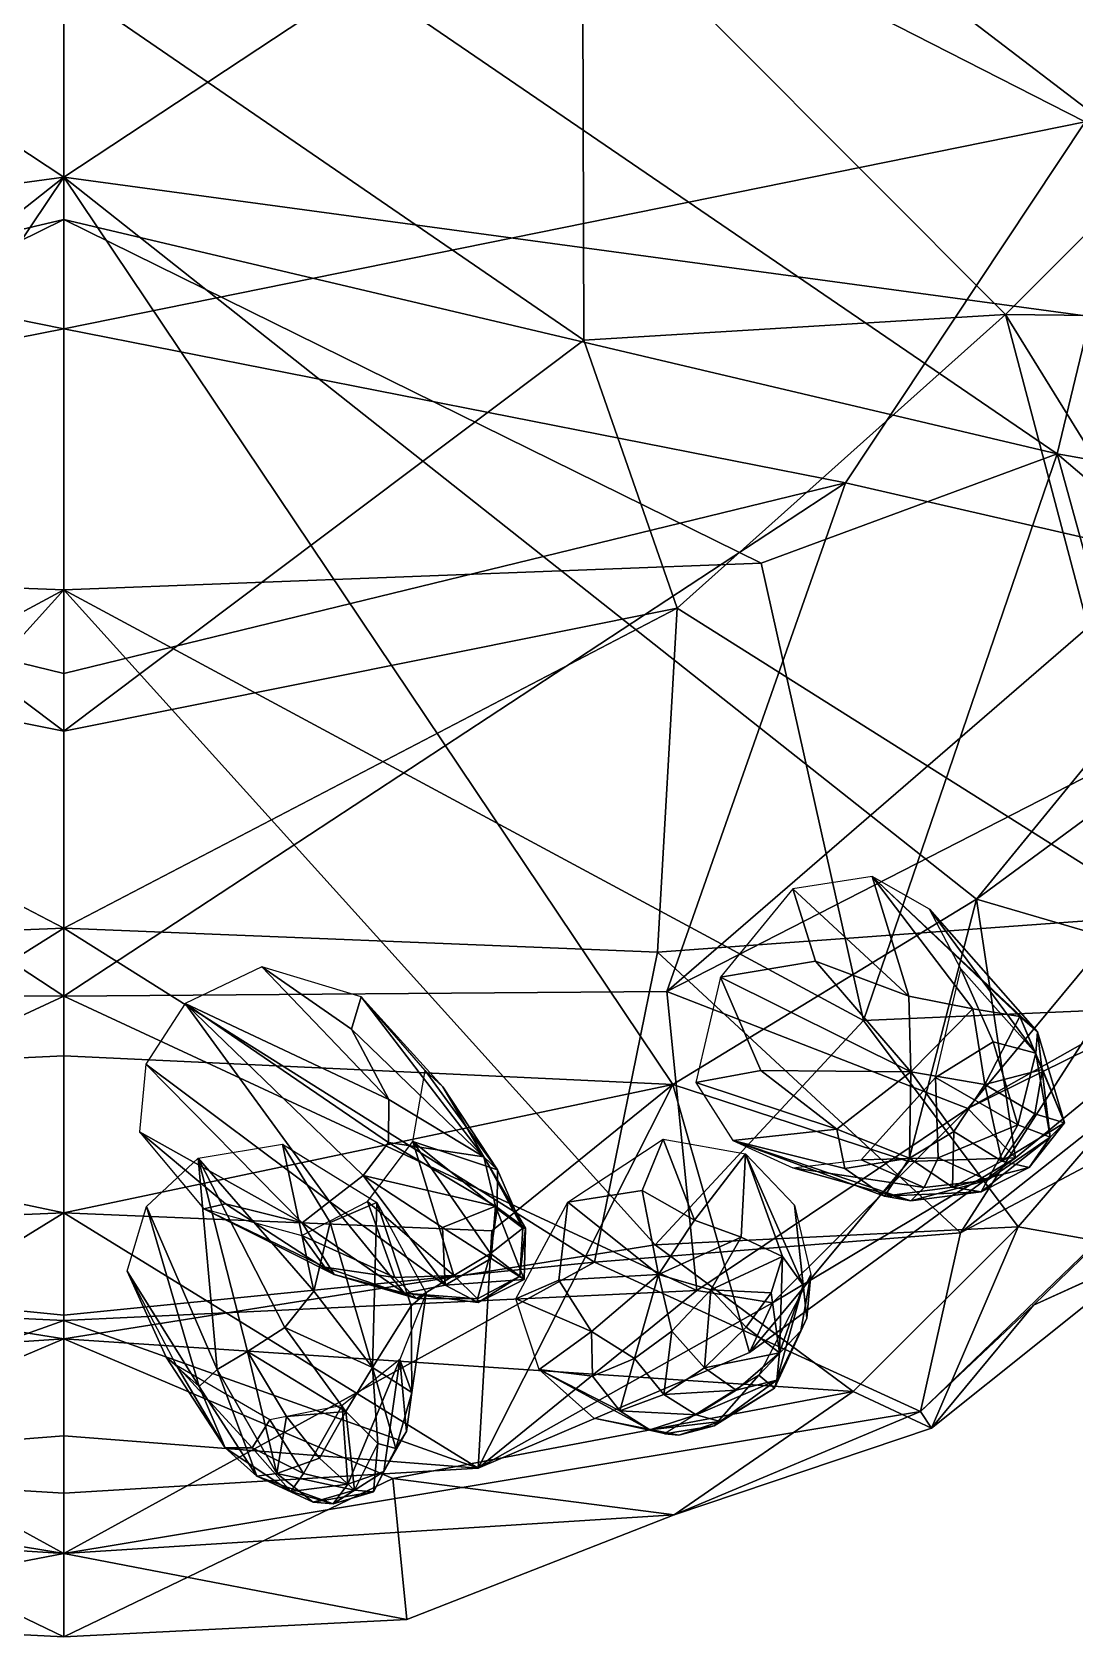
# Model space of a CAD drawing. Extents: x -0.88 to 0.88, y -1.69 to 3.66.
# Drawn here: x -0.0027 to 0.0847, y -1.6858 to -1.5515 of the extents above; entities that cross this region are included whole.
import ezdxf

# ---------------------------------------------------------------- set-up
doc = ezdxf.new("R2010")
doc.units = 0
doc.layers.add('ALLIGATR$LWO', color=1, linetype='CONTINUOUS')

msp = doc.modelspace()

# ---------------------------------------------------------------- linework, layer by layer
at = {"layer": 'ALLIGATR$LWO'}
for points in [[(-0.11737, -1.48817, 0.36384), (0, -1.51535, 0.35105), (-0.08553, -1.55897, 0.36479)], [(0, -1.51535, 0.35105), (0.11737, -1.48817, 0.36384), (0.08553, -1.55897, 0.36479)], [(-0.10026, -1.51591, 0.46666), (0, -1.52995, 0.47259), (-0.08318, -1.58676, 0.46258)], [(0, -1.51535, 0.35105), (0, -1.57629, 0.35419), (-0.08553, -1.55897, 0.36479)], [(0, -1.57629, 0.35419), (0, -1.51535, 0.35105), (0.08553, -1.55897, 0.36479)], [(0, -1.52995, 0.47259), (0.10026, -1.51591, 0.46666), (0.08318, -1.58676, 0.46258)], [(0.10651, -1.59088, 0.45489), (0.08318, -1.58676, 0.46258), (0.10026, -1.51591, 0.46666)], [(0, -1.5636, 0.42715), (0, -1.529, 0.4256), (-0.04995, -1.53063, 0.42597)], [(0, -1.529, 0.4256), (0, -1.5636, 0.42715), (0.04995, -1.53063, 0.42597)], [(0, -1.5636, 0.42715), (-0.04995, -1.53063, 0.42597), (-0.11328, -1.57897, 0.43362)], [(0, -1.52995, 0.47259), (0, -1.56713, 0.46992), (-0.08318, -1.58676, 0.46258)], [(0, -1.56713, 0.46992), (0, -1.52995, 0.47259), (0.08318, -1.58676, 0.46258)], [(0.04995, -1.53063, 0.42597), (0, -1.5636, 0.42715), (0.11328, -1.57897, 0.43362)], [(0.11328, -1.57897, 0.43362), (0.10658, -1.53669, 0.43176), (0.04995, -1.53063, 0.42597)], [(0.04343, -1.53959, 0.54648), (0.07884, -1.5751, 0.54149), (0.11914, -1.53473, 0.51827)], [(0.07884, -1.5751, 0.54149), (0.13543, -1.57574, 0.51283), (0.11914, -1.53473, 0.51827)], [(0, -1.54737, 0.55104), (-0.04343, -1.53959, 0.54648), (-0.04355, -1.57723, 0.54642)], [(0.04343, -1.53959, 0.54648), (0, -1.54737, 0.55104), (0.04355, -1.57723, 0.54642)], [(0.04343, -1.53959, 0.54648), (0.04355, -1.57723, 0.54642), (0.07884, -1.5751, 0.54149)], [(0, -1.60997, 0.54922), (0, -1.54737, 0.55104), (-0.04355, -1.57723, 0.54642)], [(0, -1.54737, 0.55104), (0, -1.60997, 0.54922), (0.04355, -1.57723, 0.54642)], [(-0.08553, -1.55897, 0.36479), (0, -1.57629, 0.35419), (-0.06545, -1.58919, 0.36533)], [(0, -1.57629, 0.35419), (0.08553, -1.55897, 0.36479), (0.06545, -1.58919, 0.36533)], [(0.06545, -1.58919, 0.36533), (0.08553, -1.55897, 0.36479), (0.09256, -1.5954, 0.37891)], [(-0.07643, -1.62404, 0.43787), (0, -1.5636, 0.42715), (-0.11328, -1.57897, 0.43362)], [(-0.05101, -1.63954, 0.43578), (0, -1.5636, 0.42715), (-0.07643, -1.62404, 0.43787)], [(0, -1.5636, 0.42715), (-0.05101, -1.63954, 0.43578), (0, -1.63715, 0.43647)], [(0.05101, -1.63954, 0.43578), (0, -1.5636, 0.42715), (0, -1.63715, 0.43647)], [(0, -1.5636, 0.42715), (0.07643, -1.62404, 0.43787), (0.11328, -1.57897, 0.43362)], [(0, -1.5636, 0.42715), (0.05101, -1.63954, 0.43578), (0.07643, -1.62404, 0.43787)], [(-0.08318, -1.58676, 0.46258), (0, -1.56713, 0.46992), (-0.0584, -1.5959, 0.46546)], [(0, -1.59815, 0.46739), (-0.0584, -1.5959, 0.46546), (0, -1.56713, 0.46992)], [(0, -1.56713, 0.46992), (0.08318, -1.58676, 0.46258), (0.0584, -1.5959, 0.46546)], [(0.0584, -1.5959, 0.46546), (0, -1.59815, 0.46739), (0, -1.56713, 0.46992)], [(0.07884, -1.5751, 0.54149), (0.04355, -1.57723, 0.54642), (0.05137, -1.59968, 0.5532)], [(0.07884, -1.5751, 0.54149), (0.05137, -1.59968, 0.5532), (0.09213, -1.62537, 0.53509)], [(0.13543, -1.57574, 0.51283), (0.07884, -1.5751, 0.54149), (0.10954, -1.62469, 0.51798)], [(0.07884, -1.5751, 0.54149), (0.09213, -1.62537, 0.53509), (0.10954, -1.62469, 0.51798)], [(0, -1.60514, 0.36091), (-0.06545, -1.58919, 0.36533), (0, -1.57629, 0.35419)], [(0.06545, -1.58919, 0.36533), (0, -1.60514, 0.36091), (0, -1.57629, 0.35419)], [(0, -1.60997, 0.54922), (-0.04355, -1.57723, 0.54642), (-0.05137, -1.59968, 0.5532)], [(0.04355, -1.57723, 0.54642), (0, -1.60997, 0.54922), (0.05137, -1.59968, 0.5532)], [(0.07643, -1.62404, 0.43787), (0.10018, -1.60654, 0.4361), (0.11328, -1.57897, 0.43362)], [(0.06697, -1.63419, 0.46302), (0.0584, -1.5959, 0.46546), (0.08318, -1.58676, 0.46258)], [(0.06697, -1.63419, 0.46302), (0.08318, -1.58676, 0.46258), (0.0959, -1.63294, 0.45516)], [(0.08318, -1.58676, 0.46258), (0.10651, -1.59088, 0.45489), (0.1125, -1.61175, 0.45069)], [(0.08318, -1.58676, 0.46258), (0.1125, -1.61175, 0.45069), (0.0959, -1.63294, 0.45516)], [(-0.0505, -1.63176, 0.37932), (-0.06545, -1.58919, 0.36533), (0, -1.63214, 0.3728)], [(0, -1.63214, 0.3728), (-0.06545, -1.58919, 0.36533), (0, -1.60514, 0.36091)], [(0.06545, -1.58919, 0.36533), (0.0505, -1.63176, 0.37932), (0, -1.63214, 0.3728)], [(0.06545, -1.58919, 0.36533), (0, -1.63214, 0.3728), (0, -1.60514, 0.36091)], [(0.09256, -1.5954, 0.37891), (0.0505, -1.63176, 0.37932), (0.06545, -1.58919, 0.36533)], [(0.1085, -1.60207, 0.39352), (0.0505, -1.63176, 0.37932), (0.09256, -1.5954, 0.37891)], [(-0.0584, -1.5959, 0.46546), (0, -1.59815, 0.46739), (-0.06697, -1.63419, 0.46302)], [(0, -1.59815, 0.46739), (0.0584, -1.5959, 0.46546), (0.06697, -1.63419, 0.46302)], [(-0.06697, -1.63419, 0.46302), (0, -1.59815, 0.46739), (-0.04951, -1.65296, 0.46734)], [(0, -1.59815, 0.46739), (0, -1.66083, 0.46766), (-0.04951, -1.65296, 0.46734)], [(0, -1.59815, 0.46739), (0.06697, -1.63419, 0.46302), (0.04951, -1.65296, 0.46734)], [(0, -1.66083, 0.46766), (0, -1.59815, 0.46739), (0.04951, -1.65296, 0.46734)], [(-0.0497, -1.62847, 0.54502), (0, -1.62647, 0.54471), (-0.05137, -1.59968, 0.5532)], [(0, -1.60997, 0.54922), (-0.05137, -1.59968, 0.5532), (0, -1.62647, 0.54471)], [(0, -1.62647, 0.54471), (0.0497, -1.62847, 0.54502), (0.05137, -1.59968, 0.5532)], [(0.05137, -1.59968, 0.5532), (0, -1.60997, 0.54922), (0, -1.62647, 0.54471)], [(0.05137, -1.59968, 0.5532), (0.0497, -1.62847, 0.54502), (0.09213, -1.62537, 0.53509)], [(0.1085, -1.60207, 0.39352), (0.0757, -1.64155, 0.40131), (0.0505, -1.63176, 0.37932)], [(0.1085, -1.60207, 0.39352), (0.10117, -1.62715, 0.41228), (0.0757, -1.64155, 0.40131)], [(0.09828, -1.63043, 0.4233), (0.10018, -1.60654, 0.4361), (0.07643, -1.62404, 0.43787)], [(0.06103, -1.62317, 0.41314), (0.07076, -1.63216, 0.43821), (0.06768, -1.62214, 0.41047)], [(0.07076, -1.63216, 0.43821), (0.07611, -1.63321, 0.44453), (0.06768, -1.62214, 0.41047)], [(0.07611, -1.63321, 0.44453), (0.08004, -1.63385, 0.44507), (0.06768, -1.62214, 0.41047)], [(0.08154, -1.63513, 0.44013), (0.07248, -1.62486, 0.40763), (0.06768, -1.62214, 0.41047)], [(0.08004, -1.63385, 0.44507), (0.08154, -1.63513, 0.44013), (0.06768, -1.62214, 0.41047)], [(0.055, -1.63056, 0.41374), (0.06294, -1.62921, 0.42431), (0.06103, -1.62317, 0.41314)], [(0.06294, -1.62921, 0.42431), (0.07076, -1.63216, 0.43821), (0.06103, -1.62317, 0.41314)], [(0.07643, -1.62404, 0.43787), (0.05101, -1.63954, 0.43578), (0.07073, -1.646, 0.43613)], [(0.07643, -1.62404, 0.43787), (0.07073, -1.646, 0.43613), (0.07969, -1.64567, 0.41954)], [(0.08138, -1.63692, 0.4335), (0.07511, -1.62985, 0.40498), (0.07248, -1.62486, 0.40763)], [(0.08154, -1.63513, 0.44013), (0.08138, -1.63692, 0.4335), (0.07248, -1.62486, 0.40763)], [(0.07508, -1.65195, 0.5236), (0.1022, -1.63759, 0.50241), (0.10954, -1.62469, 0.51798)], [(0.09213, -1.62537, 0.53509), (0.07508, -1.65195, 0.5236), (0.10954, -1.62469, 0.51798)], [(0.07969, -1.64567, 0.41954), (0.09828, -1.63043, 0.4233), (0.07643, -1.62404, 0.43787)], [(-0.0497, -1.62847, 0.54502), (-0.04445, -1.65441, 0.5273), (0, -1.62647, 0.54471)], [(0, -1.65886, 0.53164), (0, -1.62647, 0.54471), (-0.04445, -1.65441, 0.5273)], [(0, -1.62647, 0.54471), (0, -1.65886, 0.53164), (0.04445, -1.65441, 0.5273)], [(0.04445, -1.65441, 0.5273), (0.0497, -1.62847, 0.54502), (0, -1.62647, 0.54471)], [(0.07508, -1.65195, 0.5236), (0.09213, -1.62537, 0.53509), (0.0497, -1.62847, 0.54502)], [(0.0757, -1.64155, 0.40131), (0.10117, -1.62715, 0.41228), (0.09828, -1.63043, 0.4233)], [(0.0497, -1.62847, 0.54502), (0.04445, -1.65441, 0.5273), (0.07508, -1.65195, 0.5236)], [(0.055, -1.63056, 0.41374), (0.07092, -1.63849, 0.44776), (0.06294, -1.62921, 0.42431)], [(0.06294, -1.62921, 0.42431), (0.07092, -1.63849, 0.44776), (0.07076, -1.63216, 0.43821)], [(0.02722, -1.6408, 0.43448), (0.01658, -1.62969, 0.41075), (0.01016, -1.63276, 0.41162)], [(0.02409, -1.6349, 0.41974), (0.02491, -1.63222, 0.40681), (0.01658, -1.62969, 0.41075)], [(0.02722, -1.6408, 0.43448), (0.02409, -1.6349, 0.41974), (0.01658, -1.62969, 0.41075)], [(0.05837, -1.63837, 0.42367), (0.055, -1.63056, 0.41374), (0.05292, -1.63937, 0.41227)], [(0.07092, -1.63849, 0.44776), (0.055, -1.63056, 0.41374), (0.05837, -1.63837, 0.42367)], [(0.07783, -1.63596, 0.41684), (0.073, -1.63895, 0.40334), (0.07511, -1.62985, 0.40498)], [(0.08138, -1.63692, 0.4335), (0.07783, -1.63596, 0.41684), (0.07511, -1.62985, 0.40498)], [(0.0757, -1.64155, 0.40131), (0.09828, -1.63043, 0.4233), (0.07969, -1.64567, 0.41954)], [(-0.0505, -1.63176, 0.37932), (0, -1.63214, 0.3728), (-0.053, -1.6568, 0.39335)], [(0, -1.63214, 0.3728), (0.0505, -1.63176, 0.37932), (0.053, -1.6568, 0.39335)], [(0.053, -1.6568, 0.39335), (0.0505, -1.63176, 0.37932), (0.0757, -1.64155, 0.40131)], [(0, -1.63214, 0.3728), (0, -1.65929, 0.38765), (-0.053, -1.6568, 0.39335)], [(0, -1.65929, 0.38765), (0, -1.63214, 0.3728), (0.053, -1.6568, 0.39335)], [(0.00688, -1.63784, 0.41061), (0.02225, -1.64934, 0.4402), (0.01016, -1.63276, 0.41162)], [(0.02719, -1.6444, 0.44211), (0.02722, -1.6408, 0.43448), (0.01016, -1.63276, 0.41162)], [(0.02507, -1.64717, 0.44414), (0.02719, -1.6444, 0.44211), (0.01016, -1.63276, 0.41162)], [(0.02225, -1.64934, 0.4402), (0.02507, -1.64717, 0.44414), (0.01016, -1.63276, 0.41162)], [(0.03516, -1.64559, 0.44132), (0.02491, -1.63222, 0.40681), (0.02409, -1.6349, 0.41974)], [(0.02491, -1.63222, 0.40681), (0.03174, -1.63973, 0.41493), (0.03025, -1.63837, 0.40246)], [(0.02491, -1.63222, 0.40681), (0.03516, -1.64559, 0.44132), (0.03174, -1.63973, 0.41493)], [(0.06697, -1.63419, 0.46302), (0.0959, -1.63294, 0.45516), (0.07992, -1.65147, 0.46099)], [(0.07076, -1.63216, 0.43821), (0.07092, -1.63849, 0.44776), (0.07611, -1.63321, 0.44453)], [(0.07092, -1.63849, 0.44776), (0.07712, -1.63953, 0.45749), (0.07611, -1.63321, 0.44453)], [(0.07611, -1.63321, 0.44453), (0.07712, -1.63953, 0.45749), (0.08004, -1.63385, 0.44507)], [(0.09124, -1.65347, 0.46527), (0.07992, -1.65147, 0.46099), (0.0959, -1.63294, 0.45516)], [(0.07992, -1.65147, 0.46099), (0.04951, -1.65296, 0.46734), (0.06697, -1.63419, 0.46302)], [(0.07712, -1.63953, 0.45749), (0.08194, -1.63828, 0.45663), (0.08004, -1.63385, 0.44507)], [(0.0838, -1.64274, 0.45504), (0.08154, -1.63513, 0.44013), (0.08004, -1.63385, 0.44507)], [(0.08194, -1.63828, 0.45663), (0.0838, -1.64274, 0.45504), (0.08004, -1.63385, 0.44507)], [(0.03516, -1.64559, 0.44132), (0.02409, -1.6349, 0.41974), (0.02722, -1.6408, 0.43448)], [(0.07988, -1.64292, 0.43051), (0.073, -1.63895, 0.40334), (0.07783, -1.63596, 0.41684)], [(0.07988, -1.64292, 0.43051), (0.07783, -1.63596, 0.41684), (0.08138, -1.63692, 0.4335)], [(0.0826, -1.64396, 0.44506), (0.08138, -1.63692, 0.4335), (0.08154, -1.63513, 0.44013)], [(0.0838, -1.64274, 0.45504), (0.0826, -1.64396, 0.44506), (0.08154, -1.63513, 0.44013)], [(0, -1.63715, 0.43647), (-0.05101, -1.63954, 0.43578), (0, -1.65029, 0.43201)], [(0.05101, -1.63954, 0.43578), (0, -1.63715, 0.43647), (0, -1.65029, 0.43201)], [(0.0826, -1.64396, 0.44506), (0.07988, -1.64292, 0.43051), (0.08138, -1.63692, 0.4335)], [(0.00635, -1.64351, 0.40829), (0.01997, -1.65112, 0.43401), (0.00688, -1.63784, 0.41061)], [(0.01997, -1.65112, 0.43401), (0.02225, -1.64934, 0.4402), (0.00688, -1.63784, 0.41061)], [(0.03025, -1.63837, 0.40246), (0.03631, -1.64669, 0.42768), (0.02922, -1.64431, 0.40028)], [(0.03174, -1.63973, 0.41493), (0.03631, -1.64669, 0.42768), (0.03025, -1.63837, 0.40246)], [(0.06473, -1.64328, 0.43651), (0.05837, -1.63837, 0.42367), (0.05292, -1.63937, 0.41227)], [(0.07092, -1.63849, 0.44776), (0.05837, -1.63837, 0.42367), (0.06473, -1.64328, 0.43651)], [(0.07092, -1.63849, 0.44776), (0.06473, -1.64328, 0.43651), (0.07082, -1.6457, 0.44675)], [(0.07453, -1.64349, 0.45472), (0.07092, -1.63849, 0.44776), (0.07082, -1.6457, 0.44675)], [(0.07712, -1.63953, 0.45749), (0.07092, -1.63849, 0.44776), (0.07453, -1.64349, 0.45472)], [(0.07508, -1.65195, 0.5236), (0.07174, -1.66692, 0.49142), (0.1022, -1.63759, 0.50241)], [(0.07174, -1.66692, 0.49142), (0.08119, -1.65802, 0.48159), (0.1022, -1.63759, 0.50241)], [(0.07712, -1.63953, 0.45749), (0.0813, -1.64199, 0.46014), (0.08194, -1.63828, 0.45663)], [(0.08119, -1.65802, 0.48159), (0.10839, -1.64564, 0.4829), (0.1022, -1.63759, 0.50241)], [(0.0813, -1.64199, 0.46014), (0.0838, -1.64274, 0.45504), (0.08194, -1.63828, 0.45663)], [(0, -1.65029, 0.43201), (-0.05101, -1.63954, 0.43578), (-0.03583, -1.65179, 0.43322)], [(0.05101, -1.63954, 0.43578), (0, -1.65029, 0.43201), (0.03583, -1.65179, 0.43322)], [(0.03174, -1.63973, 0.41493), (0.03516, -1.64559, 0.44132), (0.03631, -1.64669, 0.42768)], [(0.03469, -1.67165, 0.4214), (0.05101, -1.63954, 0.43578), (0.03583, -1.65179, 0.43322)], [(0.03469, -1.67165, 0.4214), (0.05742, -1.66197, 0.42938), (0.05101, -1.63954, 0.43578)], [(0.07073, -1.646, 0.43613), (0.05101, -1.63954, 0.43578), (0.05742, -1.66197, 0.42938)], [(0.06473, -1.64328, 0.43651), (0.05292, -1.63937, 0.41227), (0.05602, -1.64423, 0.40946)], [(0.073, -1.63895, 0.40334), (0.07321, -1.64568, 0.41696), (0.06676, -1.64586, 0.40405)], [(0.073, -1.63895, 0.40334), (0.07988, -1.64292, 0.43051), (0.07321, -1.64568, 0.41696)], [(0.07712, -1.63953, 0.45749), (0.07453, -1.64349, 0.45472), (0.07853, -1.64596, 0.4576)], [(0.0813, -1.64199, 0.46014), (0.07712, -1.63953, 0.45749), (0.07853, -1.64596, 0.4576)], [(0.03516, -1.64559, 0.44132), (0.02722, -1.6408, 0.43448), (0.02719, -1.6444, 0.44211)], [(0.053, -1.6568, 0.39335), (0.0757, -1.64155, 0.40131), (0.05933, -1.65781, 0.4105)], [(0.05933, -1.65781, 0.4105), (0.0757, -1.64155, 0.40131), (0.07969, -1.64567, 0.41954)], [(0.0838, -1.64274, 0.45504), (0.0813, -1.64199, 0.46014), (0.07853, -1.64596, 0.4576)], [(0.08082, -1.6465, 0.45246), (0.0838, -1.64274, 0.45504), (0.07853, -1.64596, 0.4576)], [(0.0826, -1.64396, 0.44506), (0.0838, -1.64274, 0.45504), (0.08082, -1.6465, 0.45246)], [(0.01172, -1.64996, 0.40375), (0.01353, -1.64952, 0.41831), (0.00635, -1.64351, 0.40829)], [(0.01353, -1.64952, 0.41831), (0.01997, -1.65112, 0.43401), (0.00635, -1.64351, 0.40829)], [(0.06539, -1.64657, 0.43398), (0.06473, -1.64328, 0.43651), (0.05602, -1.64423, 0.40946)], [(0.07082, -1.6457, 0.44675), (0.06473, -1.64328, 0.43651), (0.06539, -1.64657, 0.43398)], [(0.07453, -1.64349, 0.45472), (0.07082, -1.6457, 0.44675), (0.07442, -1.64814, 0.4487)], [(0.07321, -1.64568, 0.41696), (0.07988, -1.64292, 0.43051), (0.07735, -1.64755, 0.436)], [(0.07853, -1.64596, 0.4576), (0.07453, -1.64349, 0.45472), (0.07442, -1.64814, 0.4487)], [(0.07735, -1.64755, 0.436), (0.0826, -1.64396, 0.44506), (0.0768, -1.64853, 0.44445)], [(0.0826, -1.64396, 0.44506), (0.08082, -1.6465, 0.45246), (0.0768, -1.64853, 0.44445)], [(0.07988, -1.64292, 0.43051), (0.0826, -1.64396, 0.44506), (0.07735, -1.64755, 0.436)], [(0.01831, -1.64454, 0.48824), (0.02094, -1.65684, 0.46291), (0.01125, -1.6457, 0.4886)], [(0.0262, -1.64943, 0.49051), (0.02232, -1.6511, 0.47797), (0.01831, -1.64454, 0.48824)], [(0.02232, -1.6511, 0.47797), (0.02094, -1.65684, 0.46291), (0.01831, -1.64454, 0.48824)], [(0.03615, -1.64974, 0.45237), (0.02719, -1.6444, 0.44211), (0.02507, -1.64717, 0.44414)], [(0.03266, -1.65554, 0.42477), (0.02542, -1.64934, 0.39942), (0.02922, -1.64431, 0.40028)], [(0.03615, -1.64974, 0.45237), (0.03516, -1.64559, 0.44132), (0.02719, -1.6444, 0.44211)], [(0.03631, -1.64669, 0.42768), (0.03628, -1.64995, 0.42502), (0.02922, -1.64431, 0.40028)], [(0.03628, -1.64995, 0.42502), (0.03573, -1.65369, 0.4269), (0.02922, -1.64431, 0.40028)], [(0.03573, -1.65369, 0.4269), (0.03266, -1.65554, 0.42477), (0.02922, -1.64431, 0.40028)], [(0.04843, -1.64841, 0.46049), (0.04221, -1.64939, 0.47213), (0.05018, -1.64413, 0.47244)], [(0.05282, -1.6509, 0.44511), (0.04843, -1.64841, 0.46049), (0.05018, -1.64413, 0.47244)], [(0.05282, -1.6509, 0.44511), (0.05018, -1.64413, 0.47244), (0.05709, -1.64534, 0.47391)], [(0.05671, -1.65233, 0.43777), (0.05282, -1.6509, 0.44511), (0.05709, -1.64534, 0.47391)], [(0.06873, -1.64889, 0.43509), (0.06539, -1.64657, 0.43398), (0.05602, -1.64423, 0.40946)], [(0.06105, -1.64651, 0.40648), (0.07093, -1.64929, 0.43159), (0.05602, -1.64423, 0.40946)], [(0.07093, -1.64929, 0.43159), (0.06873, -1.64889, 0.43509), (0.05602, -1.64423, 0.40946)], [(0.06017, -1.65394, 0.43643), (0.05671, -1.65233, 0.43777), (0.05709, -1.64534, 0.47391)], [(0.06118, -1.64964, 0.47545), (0.0619, -1.65635, 0.44083), (0.05709, -1.64534, 0.47391)], [(0.0619, -1.65635, 0.44083), (0.06017, -1.65394, 0.43643), (0.05709, -1.64534, 0.47391)], [(0.01284, -1.6634, 0.45824), (0.00694, -1.64975, 0.49022), (0.01125, -1.6457, 0.4886)], [(0.02094, -1.65684, 0.46291), (0.01852, -1.65989, 0.45542), (0.01125, -1.6457, 0.4886)], [(0.01852, -1.65989, 0.45542), (0.01538, -1.66188, 0.45384), (0.01125, -1.6457, 0.4886)], [(0.01538, -1.66188, 0.45384), (0.01284, -1.6634, 0.45824), (0.01125, -1.6457, 0.4886)], [(0.03631, -1.64669, 0.42768), (0.03516, -1.64559, 0.44132), (0.03845, -1.65157, 0.43868)], [(0.03516, -1.64559, 0.44132), (0.03866, -1.65157, 0.44784), (0.03845, -1.65157, 0.43868)], [(0.03516, -1.64559, 0.44132), (0.03615, -1.64974, 0.45237), (0.03866, -1.65157, 0.44784)], [(0.03631, -1.64669, 0.42768), (0.03845, -1.65157, 0.43868), (0.03628, -1.64995, 0.42502)], [(0.05742, -1.66197, 0.42938), (0.07969, -1.64567, 0.41954), (0.07073, -1.646, 0.43613)], [(0.05742, -1.66197, 0.42938), (0.05933, -1.65781, 0.4105), (0.07969, -1.64567, 0.41954)], [(0.06676, -1.64586, 0.40405), (0.07203, -1.64817, 0.4244), (0.06105, -1.64651, 0.40648)], [(0.07203, -1.64817, 0.4244), (0.07093, -1.64929, 0.43159), (0.06105, -1.64651, 0.40648)], [(0.07082, -1.6457, 0.44675), (0.06539, -1.64657, 0.43398), (0.06873, -1.64889, 0.43509)], [(0.07321, -1.64568, 0.41696), (0.07203, -1.64817, 0.4244), (0.06676, -1.64586, 0.40405)], [(0.07442, -1.64814, 0.4487), (0.07082, -1.6457, 0.44675), (0.06873, -1.64889, 0.43509)], [(0.07321, -1.64568, 0.41696), (0.07735, -1.64755, 0.436), (0.07203, -1.64817, 0.4244)], [(0.08082, -1.6465, 0.45246), (0.07853, -1.64596, 0.4576), (0.07442, -1.64814, 0.4487)], [(0.0768, -1.64853, 0.44445), (0.08082, -1.6465, 0.45246), (0.07442, -1.64814, 0.4487)], [(0.10839, -1.64564, 0.4829), (0.08119, -1.65802, 0.48159), (0.09124, -1.65347, 0.46527)], [(0.02225, -1.64934, 0.4402), (0.03193, -1.65633, 0.45233), (0.02507, -1.64717, 0.44414)], [(0.03171, -1.65151, 0.454), (0.03615, -1.64974, 0.45237), (0.02507, -1.64717, 0.44414)], [(0.03193, -1.65633, 0.45233), (0.03171, -1.65151, 0.454), (0.02507, -1.64717, 0.44414)], [(0.07203, -1.64817, 0.4244), (0.07735, -1.64755, 0.436), (0.07093, -1.64929, 0.43159)], [(0.07735, -1.64755, 0.436), (0.0768, -1.64853, 0.44445), (0.07093, -1.64929, 0.43159)], [(0.02771, -1.6557, 0.41932), (0.01993, -1.65218, 0.39999), (0.02542, -1.64934, 0.39942)], [(0.01997, -1.65112, 0.43401), (0.02852, -1.65701, 0.44283), (0.02225, -1.64934, 0.4402)], [(0.02852, -1.65701, 0.44283), (0.03193, -1.65633, 0.45233), (0.02225, -1.64934, 0.4402)], [(0.0262, -1.64943, 0.49051), (0.02585, -1.66324, 0.45467), (0.02232, -1.6511, 0.47797)], [(0.03266, -1.65554, 0.42477), (0.02771, -1.6557, 0.41932), (0.02542, -1.64934, 0.39942)], [(0.02585, -1.66324, 0.45467), (0.0262, -1.64943, 0.49051), (0.02908, -1.65807, 0.48124)], [(0.02908, -1.65807, 0.48124), (0.0262, -1.64943, 0.49051), (0.03034, -1.65701, 0.49376)], [(0.04221, -1.64939, 0.47213), (0.04146, -1.65591, 0.46091), (0.03784, -1.65748, 0.47291)], [(0.04221, -1.64939, 0.47213), (0.04979, -1.65544, 0.43496), (0.04146, -1.65591, 0.46091)], [(0.04979, -1.65544, 0.43496), (0.04221, -1.64939, 0.47213), (0.04843, -1.64841, 0.46049)], [(0.04979, -1.65544, 0.43496), (0.04843, -1.64841, 0.46049), (0.05282, -1.6509, 0.44511)], [(0.0768, -1.64853, 0.44445), (0.07442, -1.64814, 0.4487), (0.06873, -1.64889, 0.43509)], [(0.07093, -1.64929, 0.43159), (0.0768, -1.64853, 0.44445), (0.06873, -1.64889, 0.43509)], [(0, -1.65029, 0.43201), (-0.03583, -1.65179, 0.43322), (-0.03469, -1.67165, 0.4214)], [(0, -1.66894, 0.4224), (0, -1.65029, 0.43201), (-0.03469, -1.67165, 0.4214)], [(0.03583, -1.65179, 0.43322), (0, -1.65029, 0.43201), (0.03469, -1.67165, 0.4214)], [(0, -1.65029, 0.43201), (0, -1.66894, 0.4224), (0.03469, -1.67165, 0.4214)], [(0.01134, -1.66483, 0.46475), (0.0053, -1.65518, 0.4926), (0.00694, -1.64975, 0.49022)], [(0.01284, -1.6634, 0.45824), (0.01134, -1.66483, 0.46475), (0.00694, -1.64975, 0.49022)], [(0.01172, -1.64996, 0.40375), (0.02263, -1.65546, 0.42932), (0.01353, -1.64952, 0.41831)], [(0.02187, -1.65482, 0.41403), (0.01172, -1.64996, 0.40375), (0.01993, -1.65218, 0.39999)], [(0.02263, -1.65546, 0.42932), (0.01172, -1.64996, 0.40375), (0.02187, -1.65482, 0.41403)], [(0.01353, -1.64952, 0.41831), (0.02263, -1.65546, 0.42932), (0.01997, -1.65112, 0.43401)], [(0.03578, -1.6541, 0.45589), (0.03615, -1.64974, 0.45237), (0.03171, -1.65151, 0.454)], [(0.03628, -1.64995, 0.42502), (0.03845, -1.65157, 0.43868), (0.03573, -1.65369, 0.4269)], [(0.03615, -1.64974, 0.45237), (0.03578, -1.6541, 0.45589), (0.03854, -1.65586, 0.45148)], [(0.03866, -1.65157, 0.44784), (0.03615, -1.64974, 0.45237), (0.03854, -1.65586, 0.45148)], [(0.06256, -1.65545, 0.47694), (0.06221, -1.65909, 0.44709), (0.06118, -1.64964, 0.47545)], [(0.06221, -1.65909, 0.44709), (0.0619, -1.65635, 0.44083), (0.06118, -1.64964, 0.47545)], [(0.02263, -1.65546, 0.42932), (0.02852, -1.65701, 0.44283), (0.01997, -1.65112, 0.43401)], [(0.02232, -1.6511, 0.47797), (0.02585, -1.66324, 0.45467), (0.02094, -1.65684, 0.46291)], [(0.03193, -1.65633, 0.45233), (0.03578, -1.6541, 0.45589), (0.03171, -1.65151, 0.454)], [(0.03845, -1.65157, 0.43868), (0.03818, -1.65558, 0.44138), (0.03573, -1.65369, 0.4269)], [(0.03845, -1.65157, 0.43868), (0.03866, -1.65157, 0.44784), (0.03818, -1.65558, 0.44138)], [(0.03866, -1.65157, 0.44784), (0.03854, -1.65586, 0.45148), (0.03818, -1.65558, 0.44138)], [(0.07174, -1.66692, 0.49142), (0.07508, -1.65195, 0.5236), (0.04445, -1.65441, 0.5273)], [(0.04951, -1.65296, 0.46734), (0.07992, -1.65147, 0.46099), (0.06609, -1.66524, 0.46639)], [(0.04979, -1.65544, 0.43496), (0.05282, -1.6509, 0.44511), (0.05671, -1.65233, 0.43777)], [(0.07264, -1.66832, 0.47061), (0.06609, -1.66524, 0.46639), (0.07992, -1.65147, 0.46099)], [(0.07992, -1.65147, 0.46099), (0.09124, -1.65347, 0.46527), (0.07264, -1.66832, 0.47061)], [(-0.04951, -1.65296, 0.46734), (0, -1.66083, 0.46766), (-0.06609, -1.66524, 0.46639)], [(0, -1.66083, 0.46766), (0.04951, -1.65296, 0.46734), (0.06609, -1.66524, 0.46639)], [(0.02771, -1.6557, 0.41932), (0.02187, -1.65482, 0.41403), (0.01993, -1.65218, 0.39999)], [(0.05418, -1.65674, 0.42405), (0.04979, -1.65544, 0.43496), (0.05671, -1.65233, 0.43777)], [(0.05418, -1.65674, 0.42405), (0.05671, -1.65233, 0.43777), (0.06017, -1.65394, 0.43643)], [(0.08119, -1.65802, 0.48159), (0.07264, -1.66832, 0.47061), (0.09124, -1.65347, 0.46527)], [(-0.04445, -1.65441, 0.5273), (-0.07174, -1.66692, 0.49142), (0, -1.67879, 0.51185)], [(0, -1.65886, 0.53164), (-0.04445, -1.65441, 0.5273), (0, -1.67879, 0.51185)], [(0.04445, -1.65441, 0.5273), (0, -1.65886, 0.53164), (0, -1.67879, 0.51185)], [(0.07174, -1.66692, 0.49142), (0.04445, -1.65441, 0.5273), (0, -1.67879, 0.51185)], [(0.02953, -1.65746, 0.43182), (0.02187, -1.65482, 0.41403), (0.02771, -1.6557, 0.41932)], [(0.02263, -1.65546, 0.42932), (0.02187, -1.65482, 0.41403), (0.02953, -1.65746, 0.43182)], [(0.03578, -1.6541, 0.45589), (0.03193, -1.65633, 0.45233), (0.03854, -1.65586, 0.45148)], [(0.03463, -1.65747, 0.43863), (0.03266, -1.65554, 0.42477), (0.03573, -1.65369, 0.4269)], [(0.03818, -1.65558, 0.44138), (0.03463, -1.65747, 0.43863), (0.03573, -1.65369, 0.4269)], [(0.05922, -1.65699, 0.42419), (0.05418, -1.65674, 0.42405), (0.06017, -1.65394, 0.43643)], [(0.05992, -1.662, 0.4249), (0.05922, -1.65699, 0.42419), (0.06017, -1.65394, 0.43643)], [(0.0619, -1.65635, 0.44083), (0.05992, -1.662, 0.4249), (0.06017, -1.65394, 0.43643)], [(0.00858, -1.66237, 0.48139), (0.00943, -1.66307, 0.49603), (0.0053, -1.65518, 0.4926)], [(0.01134, -1.66483, 0.46475), (0.00858, -1.66237, 0.48139), (0.0053, -1.65518, 0.4926)], [(0.02852, -1.65701, 0.44283), (0.02263, -1.65546, 0.42932), (0.02953, -1.65746, 0.43182)], [(0.02953, -1.65746, 0.43182), (0.02771, -1.6557, 0.41932), (0.03266, -1.65554, 0.42477)], [(0.03463, -1.65747, 0.43863), (0.02953, -1.65746, 0.43182), (0.03266, -1.65554, 0.42477)], [(0.03193, -1.65633, 0.45233), (0.03471, -1.65779, 0.44785), (0.03854, -1.65586, 0.45148)], [(0.03471, -1.65779, 0.44785), (0.03463, -1.65747, 0.43863), (0.03818, -1.65558, 0.44138)], [(0.03854, -1.65586, 0.45148), (0.03471, -1.65779, 0.44785), (0.03818, -1.65558, 0.44138)], [(0.04146, -1.65591, 0.46091), (0.04418, -1.66022, 0.44656), (0.03784, -1.65748, 0.47291)], [(0.04146, -1.65591, 0.46091), (0.04979, -1.65544, 0.43496), (0.04418, -1.66022, 0.44656)], [(0.04418, -1.66022, 0.44656), (0.04979, -1.65544, 0.43496), (0.04778, -1.66248, 0.4351)], [(0.04979, -1.65544, 0.43496), (0.05091, -1.66019, 0.4268), (0.04778, -1.66248, 0.4351)], [(0.04979, -1.65544, 0.43496), (0.05418, -1.65674, 0.42405), (0.05091, -1.66019, 0.4268)], [(0.05819, -1.66388, 0.47784), (0.06172, -1.66015, 0.46409), (0.06256, -1.65545, 0.47694)], [(0.06172, -1.66015, 0.46409), (0.06221, -1.65909, 0.44709), (0.06256, -1.65545, 0.47694)], [(-0.053, -1.6568, 0.39335), (0, -1.65929, 0.38765), (-0.03469, -1.67165, 0.4214)], [(0, -1.65929, 0.38765), (0.053, -1.6568, 0.39335), (0.03469, -1.67165, 0.4214)], [(0.02094, -1.65684, 0.46291), (0.02585, -1.66324, 0.45467), (0.01852, -1.65989, 0.45542)], [(0.02914, -1.66532, 0.46785), (0.03034, -1.65701, 0.49376), (0.02813, -1.66256, 0.4961)], [(0.03193, -1.65633, 0.45233), (0.02852, -1.65701, 0.44283), (0.03471, -1.65779, 0.44785)], [(0.02852, -1.65701, 0.44283), (0.02953, -1.65746, 0.43182), (0.03463, -1.65747, 0.43863)], [(0.03471, -1.65779, 0.44785), (0.02852, -1.65701, 0.44283), (0.03463, -1.65747, 0.43863)], [(0.02914, -1.66532, 0.46785), (0.02908, -1.65807, 0.48124), (0.03034, -1.65701, 0.49376)], [(0.03469, -1.67165, 0.4214), (0.053, -1.6568, 0.39335), (0.05933, -1.65781, 0.4105)], [(0.03784, -1.65748, 0.47291), (0.04418, -1.66022, 0.44656), (0.0398, -1.66339, 0.47444)], [(0.05091, -1.66019, 0.4268), (0.05418, -1.65674, 0.42405), (0.05365, -1.66326, 0.42296)], [(0.05418, -1.65674, 0.42405), (0.05713, -1.65986, 0.42042), (0.05365, -1.66326, 0.42296)], [(0.05713, -1.65986, 0.42042), (0.05418, -1.65674, 0.42405), (0.05922, -1.65699, 0.42419)], [(0.05992, -1.662, 0.4249), (0.05713, -1.65986, 0.42042), (0.05922, -1.65699, 0.42419)], [(0.06221, -1.65909, 0.44709), (0.0597, -1.6643, 0.43476), (0.0619, -1.65635, 0.44083)], [(0.0597, -1.6643, 0.43476), (0.05992, -1.662, 0.4249), (0.0619, -1.65635, 0.44083)], [(0.02585, -1.66324, 0.45467), (0.02908, -1.65807, 0.48124), (0.02914, -1.66532, 0.46785)], [(0.03469, -1.67165, 0.4214), (0.05933, -1.65781, 0.4105), (0.05742, -1.66197, 0.42938)], [(0.07264, -1.66832, 0.47061), (0.08119, -1.65802, 0.48159), (0.07174, -1.66692, 0.49142)], [(-0.03469, -1.67165, 0.4214), (0, -1.65929, 0.38765), (0, -1.67374, 0.41508)], [(0, -1.65929, 0.38765), (0.03469, -1.67165, 0.4214), (0, -1.67374, 0.41508)], [(0.01852, -1.65989, 0.45542), (0.02362, -1.66691, 0.44364), (0.01538, -1.66188, 0.45384)], [(0.02585, -1.66324, 0.45467), (0.02362, -1.66691, 0.44364), (0.01852, -1.65989, 0.45542)], [(0.04778, -1.66248, 0.4351), (0.05091, -1.66019, 0.4268), (0.05024, -1.6655, 0.43222)], [(0.05091, -1.66019, 0.4268), (0.05365, -1.66326, 0.42296), (0.05024, -1.6655, 0.43222)], [(0.05713, -1.65986, 0.42042), (0.05992, -1.662, 0.4249), (0.05365, -1.66326, 0.42296)], [(0.05819, -1.66388, 0.47784), (0.05952, -1.66497, 0.44956), (0.06172, -1.66015, 0.46409)], [(0.06172, -1.66015, 0.46409), (0.05952, -1.66497, 0.44956), (0.06221, -1.65909, 0.44709)], [(0.05952, -1.66497, 0.44956), (0.0597, -1.6643, 0.43476), (0.06221, -1.65909, 0.44709)], [(-0.06609, -1.66524, 0.46639), (0, -1.66083, 0.46766), (-0.02755, -1.67252, 0.46909)], [(0, -1.68578, 0.47279), (-0.02755, -1.67252, 0.46909), (0, -1.66083, 0.46766)], [(0, -1.66083, 0.46766), (0.06609, -1.66524, 0.46639), (0.02755, -1.67252, 0.46909)], [(0.02755, -1.67252, 0.46909), (0, -1.68578, 0.47279), (0, -1.66083, 0.46766)], [(0.04418, -1.66022, 0.44656), (0.04426, -1.66396, 0.44849), (0.0398, -1.66339, 0.47444)], [(0.04418, -1.66022, 0.44656), (0.04778, -1.66248, 0.4351), (0.04426, -1.66396, 0.44849)], [(0.01351, -1.66996, 0.46885), (0.00943, -1.66307, 0.49603), (0.00858, -1.66237, 0.48139)], [(0.01351, -1.66996, 0.46885), (0.00858, -1.66237, 0.48139), (0.01134, -1.66483, 0.46475)], [(0.01783, -1.67211, 0.44449), (0.01284, -1.6634, 0.45824), (0.01538, -1.66188, 0.45384)], [(0.02362, -1.66691, 0.44364), (0.01865, -1.66733, 0.44289), (0.01538, -1.66188, 0.45384)], [(0.01865, -1.66733, 0.44289), (0.01783, -1.67211, 0.44449), (0.01538, -1.66188, 0.45384)], [(0.02331, -1.66641, 0.49767), (0.02379, -1.67299, 0.4714), (0.02813, -1.66256, 0.4961)], [(0.02379, -1.67299, 0.4714), (0.02681, -1.67193, 0.46873), (0.02813, -1.66256, 0.4961)], [(0.02681, -1.67193, 0.46873), (0.02869, -1.66859, 0.47047), (0.02813, -1.66256, 0.4961)], [(0.02869, -1.66859, 0.47047), (0.02914, -1.66532, 0.46785), (0.02813, -1.66256, 0.4961)], [(0.04426, -1.66396, 0.44849), (0.04778, -1.66248, 0.4351), (0.04657, -1.66687, 0.4465)], [(0.04778, -1.66248, 0.4351), (0.05024, -1.6655, 0.43222), (0.04657, -1.66687, 0.4465)], [(0.05992, -1.662, 0.4249), (0.05631, -1.66514, 0.42755), (0.05365, -1.66326, 0.42296)], [(0.05992, -1.662, 0.4249), (0.0597, -1.6643, 0.43476), (0.05631, -1.66514, 0.42755)], [(0.00943, -1.66307, 0.49603), (0.01577, -1.66995, 0.48401), (0.01725, -1.66762, 0.49815)], [(0.00943, -1.66307, 0.49603), (0.01351, -1.66996, 0.46885), (0.01577, -1.66995, 0.48401)], [(0.01616, -1.67234, 0.45447), (0.01134, -1.66483, 0.46475), (0.01284, -1.6634, 0.45824)], [(0.01783, -1.67211, 0.44449), (0.01616, -1.67234, 0.45447), (0.01284, -1.6634, 0.45824)], [(0.02362, -1.66691, 0.44364), (0.02585, -1.66324, 0.45467), (0.02631, -1.66959, 0.44761)], [(0.02585, -1.66324, 0.45467), (0.02914, -1.66532, 0.46785), (0.0278, -1.67001, 0.45664)], [(0.02631, -1.66959, 0.44761), (0.02585, -1.66324, 0.45467), (0.0278, -1.67001, 0.45664)], [(0.04426, -1.66396, 0.44849), (0.04657, -1.66687, 0.4465), (0.0398, -1.66339, 0.47444)], [(0.04908, -1.66846, 0.44943), (0.04438, -1.66748, 0.47608), (0.0398, -1.66339, 0.47444)], [(0.04657, -1.66687, 0.4465), (0.04908, -1.66846, 0.44943), (0.0398, -1.66339, 0.47444)], [(0.05365, -1.66326, 0.42296), (0.05631, -1.66514, 0.42755), (0.05024, -1.6655, 0.43222)], [(0.05447, -1.66811, 0.46368), (0.05819, -1.66388, 0.47784), (0.05029, -1.66877, 0.47746)], [(0.05952, -1.66497, 0.44956), (0.05819, -1.66388, 0.47784), (0.05447, -1.66811, 0.46368)], [(0.01616, -1.67234, 0.45447), (0.01351, -1.66996, 0.46885), (0.01134, -1.66483, 0.46475)], [(0.06609, -1.66524, 0.46639), (0.0511, -1.67555, 0.47569), (0.02755, -1.67252, 0.46909)], [(0.0278, -1.67001, 0.45664), (0.02914, -1.66532, 0.46785), (0.02869, -1.66859, 0.47047)], [(0.05024, -1.6655, 0.43222), (0.05295, -1.66718, 0.43589), (0.04657, -1.66687, 0.4465)], [(0.05631, -1.66514, 0.42755), (0.05295, -1.66718, 0.43589), (0.05024, -1.6655, 0.43222)], [(0.07264, -1.66832, 0.47061), (0.0511, -1.67555, 0.47569), (0.06609, -1.66524, 0.46639)], [(0.0597, -1.6643, 0.43476), (0.05497, -1.66776, 0.44414), (0.05295, -1.66718, 0.43589)], [(0.05631, -1.66514, 0.42755), (0.0597, -1.6643, 0.43476), (0.05295, -1.66718, 0.43589)], [(0.05952, -1.66497, 0.44956), (0.05447, -1.66811, 0.46368), (0.05497, -1.66776, 0.44414)], [(0.0597, -1.6643, 0.43476), (0.05952, -1.66497, 0.44956), (0.05497, -1.66776, 0.44414)], [(-0.07174, -1.66692, 0.49142), (-0.0511, -1.67555, 0.47569), (0, -1.67879, 0.51185)], [(0.0511, -1.67555, 0.47569), (0.07174, -1.66692, 0.49142), (0, -1.67879, 0.51185)], [(0.01725, -1.66762, 0.49815), (0.02008, -1.6721, 0.4777), (0.02331, -1.66641, 0.49767)], [(0.02362, -1.66691, 0.44364), (0.02142, -1.67082, 0.44026), (0.01865, -1.66733, 0.44289)], [(0.02008, -1.6721, 0.4777), (0.02379, -1.67299, 0.4714), (0.02331, -1.66641, 0.49767)], [(0.02142, -1.67082, 0.44026), (0.02362, -1.66691, 0.44364), (0.02435, -1.67349, 0.44406)], [(0.02362, -1.66691, 0.44364), (0.02631, -1.66959, 0.44761), (0.02435, -1.67349, 0.44406)], [(0.05295, -1.66718, 0.43589), (0.04908, -1.66846, 0.44943), (0.04657, -1.66687, 0.4465)], [(0.0511, -1.67555, 0.47569), (0.07264, -1.66832, 0.47061), (0.07174, -1.66692, 0.49142)], [(0.01577, -1.66995, 0.48401), (0.02008, -1.6721, 0.4777), (0.01725, -1.66762, 0.49815)], [(0.02142, -1.67082, 0.44026), (0.01783, -1.67211, 0.44449), (0.01865, -1.66733, 0.44289)], [(0.05151, -1.6689, 0.45636), (0.05029, -1.66877, 0.47746), (0.04438, -1.66748, 0.47608)], [(0.04908, -1.66846, 0.44943), (0.05151, -1.6689, 0.45636), (0.04438, -1.66748, 0.47608)], [(0.05295, -1.66718, 0.43589), (0.05497, -1.66776, 0.44414), (0.04908, -1.66846, 0.44943)], [(0.05497, -1.66776, 0.44414), (0.05151, -1.6689, 0.45636), (0.04908, -1.66846, 0.44943)], [(0.05151, -1.6689, 0.45636), (0.05447, -1.66811, 0.46368), (0.05029, -1.66877, 0.47746)], [(0.05497, -1.66776, 0.44414), (0.05447, -1.66811, 0.46368), (0.05151, -1.6689, 0.45636)], [(0, -1.66894, 0.4224), (-0.03469, -1.67165, 0.4214), (0, -1.67374, 0.41508)], [(0.03469, -1.67165, 0.4214), (0, -1.66894, 0.4224), (0, -1.67374, 0.41508)], [(0.02435, -1.67349, 0.44406), (0.02631, -1.66959, 0.44761), (0.02594, -1.67365, 0.45404)], [(0.02631, -1.66959, 0.44761), (0.0278, -1.67001, 0.45664), (0.02594, -1.67365, 0.45404)], [(0.0278, -1.67001, 0.45664), (0.02869, -1.66859, 0.47047), (0.02681, -1.67193, 0.46873)], [(0.01577, -1.66995, 0.48401), (0.01351, -1.66996, 0.46885), (0.01902, -1.67362, 0.46508)], [(0.01351, -1.66996, 0.46885), (0.01616, -1.67234, 0.45447), (0.01902, -1.67362, 0.46508)], [(0.01577, -1.66995, 0.48401), (0.01902, -1.67362, 0.46508), (0.02008, -1.6721, 0.4777)], [(0.01783, -1.67211, 0.44449), (0.02142, -1.67082, 0.44026), (0.02435, -1.67349, 0.44406)], [(0.02594, -1.67365, 0.45404), (0.0278, -1.67001, 0.45664), (0.02681, -1.67193, 0.46873)], [(0.01616, -1.67234, 0.45447), (0.01783, -1.67211, 0.44449), (0.02087, -1.6745, 0.44836)], [(0.02087, -1.6745, 0.44836), (0.01783, -1.67211, 0.44449), (0.02435, -1.67349, 0.44406)], [(0.02008, -1.6721, 0.4777), (0.01902, -1.67362, 0.46508), (0.02379, -1.67299, 0.4714)], [(0.02379, -1.67299, 0.4714), (0.02257, -1.67465, 0.45742), (0.02681, -1.67193, 0.46873)], [(0.02257, -1.67465, 0.45742), (0.02594, -1.67365, 0.45404), (0.02681, -1.67193, 0.46873)], [(-0.02873, -1.68432, 0.477), (-0.02755, -1.67252, 0.46909), (0, -1.68578, 0.47279)], [(0.02755, -1.67252, 0.46909), (0.02873, -1.68432, 0.477), (0, -1.68578, 0.47279)], [(0.01902, -1.67362, 0.46508), (0.01616, -1.67234, 0.45447), (0.02257, -1.67465, 0.45742)], [(0.01616, -1.67234, 0.45447), (0.02087, -1.6745, 0.44836), (0.02257, -1.67465, 0.45742)], [(0.01902, -1.67362, 0.46508), (0.02257, -1.67465, 0.45742), (0.02379, -1.67299, 0.4714)], [(0.02087, -1.6745, 0.44836), (0.02435, -1.67349, 0.44406), (0.02594, -1.67365, 0.45404)], [(0.02257, -1.67465, 0.45742), (0.02087, -1.6745, 0.44836), (0.02594, -1.67365, 0.45404)], [(0.0511, -1.67555, 0.47569), (0.02873, -1.68432, 0.477), (0.02755, -1.67252, 0.46909)], [(-0.0511, -1.67555, 0.47569), (-0.02873, -1.68432, 0.477), (0, -1.67879, 0.51185)], [(0.02873, -1.68432, 0.477), (0.0511, -1.67555, 0.47569), (0, -1.67879, 0.51185)], [(0, -1.68578, 0.47279), (0, -1.67879, 0.51185), (-0.02873, -1.68432, 0.477)], [(0, -1.67879, 0.51185), (0, -1.68578, 0.47279), (0.02873, -1.68432, 0.477)]]:
    msp.add_3dface(points, dxfattribs=at)

doc.saveas('drawing.dxf')
